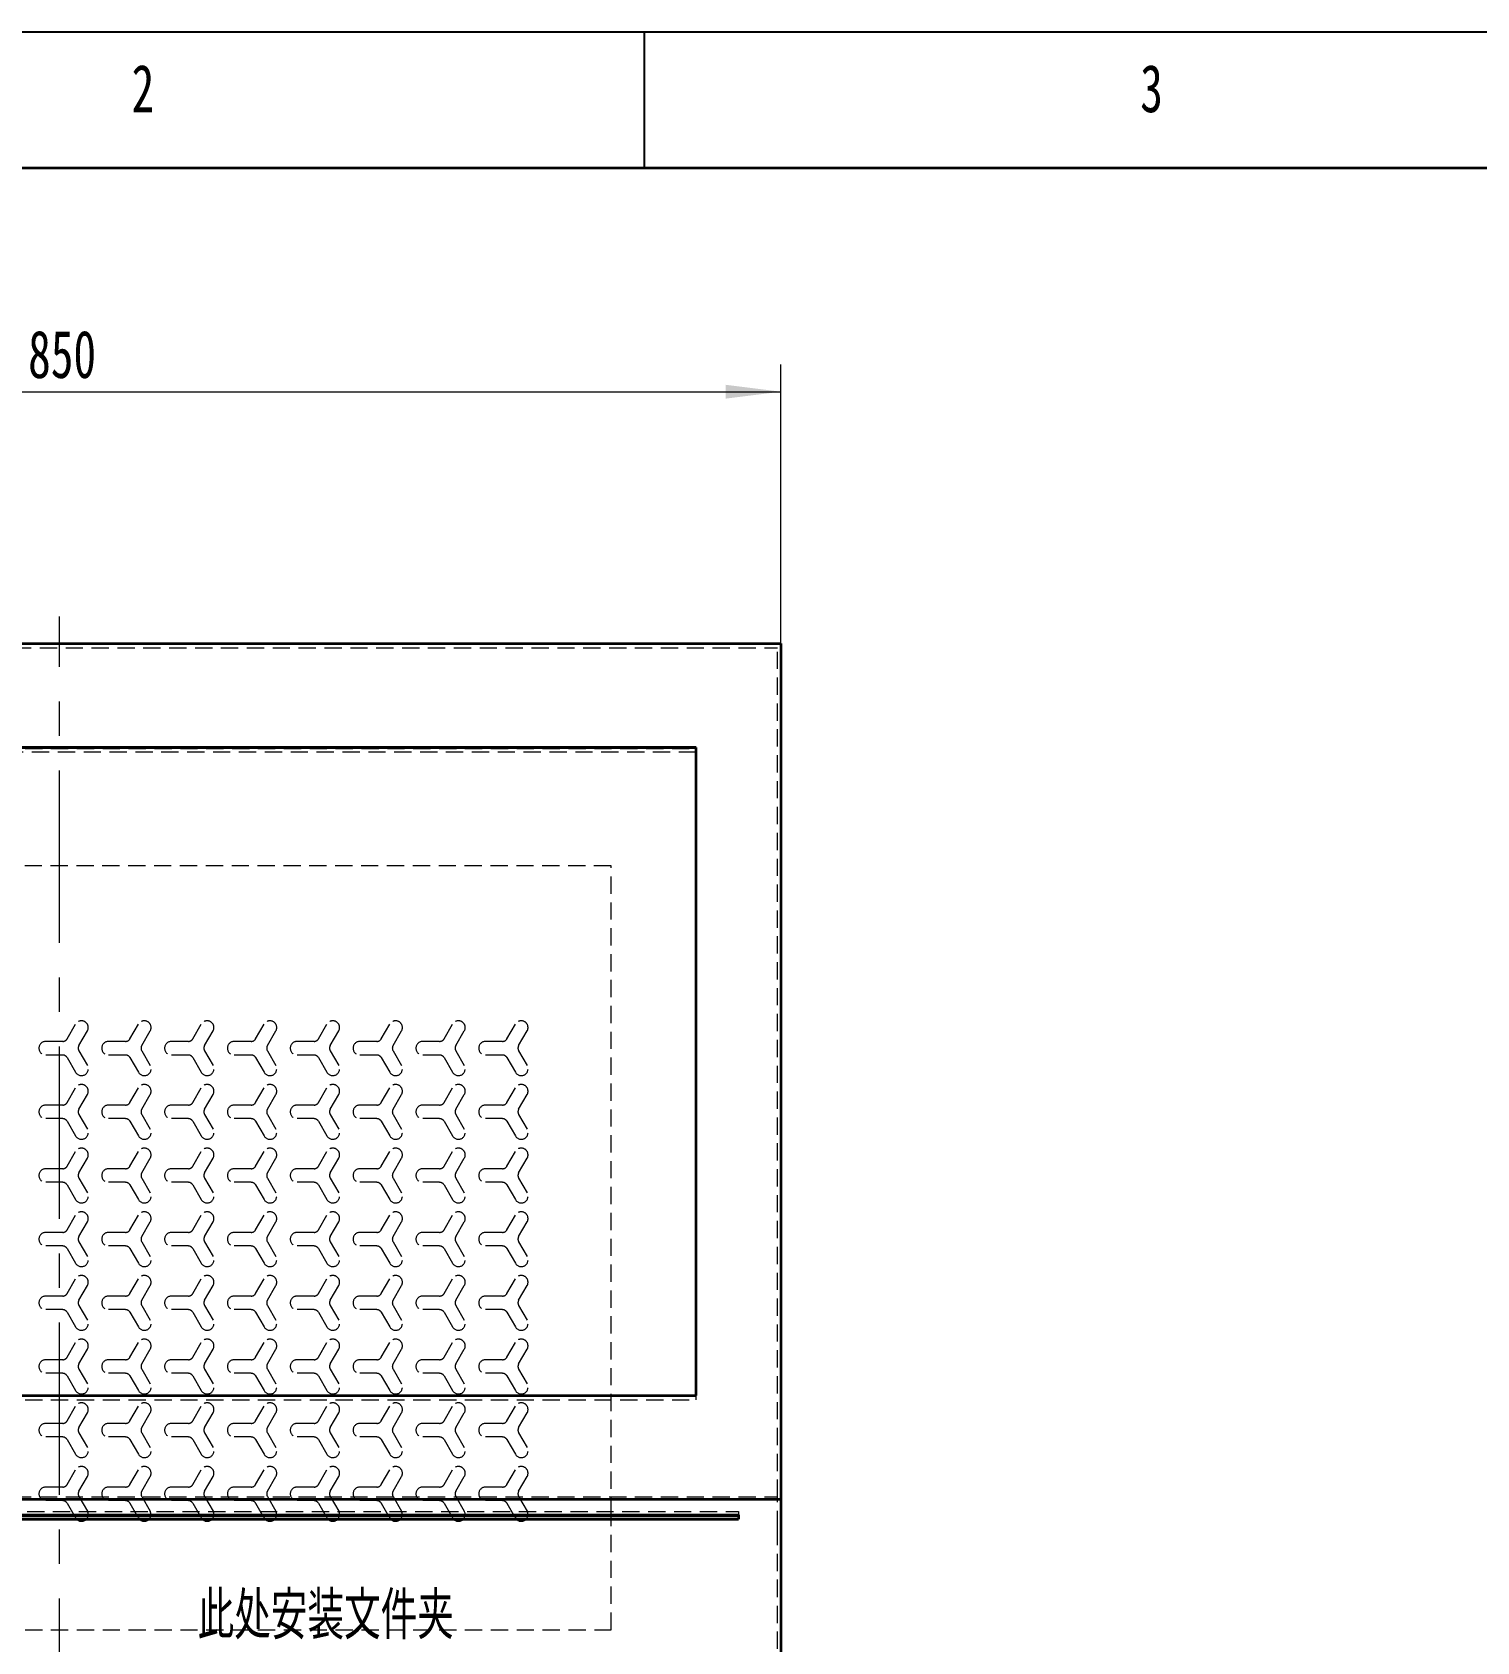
# Model space of a CAD drawing. Header units: millimetres. Extents: x 0 to 594, y 0 to 420.
# Drawn here: x 103.4 to 209.8, y 301.5 to 420 of the extents above; entities that cross this region are included whole.
import ezdxf

# ---------------------------------------------------------------- set-up
doc = ezdxf.new("R2010")
doc.units = ezdxf.units.MM
doc.linetypes.add('CENTERX2', pattern=[20.32, 12.7, -2.54, 2.54, -2.54])
doc.linetypes.add('HIDDEN', pattern=[1.905, 1.27, -0.635])
doc.layers.add('图框线', color=5, linetype='Continuous', lineweight=35)
doc.layers.add('细线', color=5, linetype='Continuous')
doc.styles.add('SLDTEXTSTYLE3', font='TXT', dxfattribs={"width": 0.7, "bigfont": 'bigfont'})
doc.styles.add('SLDTEXTSTYLE4', font='TXT', dxfattribs={"width": 0.7})
doc.dimstyles.new('SLDDIMSTYLE0', dxfattribs={"dimtxt": 3.5, "dimasz": 4.08, "dimexe": 0, "dimexo": 0.0625, "dimgap": 0.875, "dimtad": 1, "dimdec": 3, "dimlfac": 8, "dimrnd": 1e-09, "dimzin": 12, "dimdsep": 46, "dimtxsty": 'SLDTEXTSTYLE4', "dimsah": 1, "dimcen": 0.09, "dimadec": 0, "dimazin": 3, "dimtfac": 1, "dimtdec": 3, "dimtofl": 0, "dimtmove": 0, "dimatfit": 3, "dimfxl": 0, "dimfrac": 2, "dimtolj": 1, "dimtzin": 12, "dimarcsym": 0})

# ---------------------------------------------------------------- blocks, each defined once
blk = doc.blocks.new('_D')
at = {"color": 7, "linetype": 'Continuous', "lineweight": 0}
for p, q in [((52.32, 374.98), (52.32, 395.53)), ((158.57, 374.98), (158.57, 395.53)), ((52.32, 393.53), (158.57, 393.53))]:
    blk.add_line(p, q, dxfattribs=at)
at = {"color": 7, "linetype": 'Continuous', "lineweight": 18}
for points in [[(52.32, 393.53), (56.4, 393.02), (56.4, 394.04)], [(158.57, 393.53), (154.49, 394.04), (154.49, 393.02)]]:
    blk.add_solid(points, dxfattribs=at)
at = {"color": 7, "linetype": 'Continuous', "lineweight": 18, "insert": (103.15, 398.04), "char_height": 3.5, "attachment_point": 1, "style": 'SLDTEXTSTYLE4'}
blk.add_mtext('850', dxfattribs=at)
blk = doc.blocks.new('SW_NOTE_0_2')
at = {"color": 0, "linetype": 'Continuous', "lineweight": 0}
blk.add_line((-29.66, 0), (0, 0), dxfattribs=at)
at = {"color": 0, "linetype": 'Continuous', "lineweight": 0, "insert": (-14.52, 4.58), "char_height": 3.5, "attachment_point": 2, "style": 'SLDTEXTSTYLE3'}
blk.add_mtext('此处安装文件夹', dxfattribs=at)

msp = doc.modelspace()

# ---------------------------------------------------------------- linework, layer by layer
at = {"color": 7, "linetype": 'CENTERX2', "lineweight": 18}
msp.add_line((105.448761, 190.381046), (105.448761, 376.981205), dxfattribs=at)
at = {"color": 7, "linetype": 'Continuous', "lineweight": 35}
for p, q in [((52.323761, 374.981205), (158.573761, 374.981205)), ((158.573761, 311.980411), (158.573761, 374.981205)), ((152.323761, 367.327101), (64.823761, 367.327101)), ((152.323761, 367.310925), (64.823761, 367.310925)), ((152.323761, 319.634514), (152.323761, 367.327101)), ((64.823761, 319.634514), (152.323761, 319.634514)), ((52.323761, 311.980411), (158.573761, 311.980411)), ((158.573761, 309.62404), (158.573761, 311.980411)), ((55.448761, 310.848077), (155.448761, 310.848077)), ((55.448761, 310.766035), (155.448761, 310.766035)), ((55.448761, 310.524554), (155.448761, 310.524554)), ((106.50647, 310.848077), (106.553838, 310.766035)), ((111.13147, 310.848077), (111.178838, 310.766035)), ((115.75647, 310.848077), (115.803838, 310.766035)), ((120.38147, 310.848077), (120.428838, 310.766035)), ((125.00647, 310.848077), (125.053838, 310.766035)), ((129.63147, 310.848077), (129.678838, 310.766035)), ((134.25647, 310.848077), (134.303838, 310.766035)), ((138.88147, 310.848077), (138.928838, 310.766035)), ((146.073761, 310.766035), (146.073761, 310.848077)), ((146.073761, 310.766035), (146.073761, 310.848077)), ((155.448761, 310.848077), (155.448761, 310.524554)), ((158.573761, 304.794411), (158.573761, 309.62404)), ((158.573761, 293.040768), (158.573761, 304.794411))]:
    msp.add_line(p, q, dxfattribs=at)
at = {"color": 7, "linetype": 'HIDDEN', "lineweight": 18}
for p, q in [((52.573761, 374.675018), (158.323761, 374.675018)), ((158.323761, 312.157187), (158.323761, 374.675018)), ((64.823761, 367.262397), (152.323761, 367.262397)), ((152.323761, 366.987401), (64.823761, 366.987401)), ((146.073761, 358.631046), (64.823761, 358.631046)), ((146.073761, 358.631046), (64.823761, 358.631046)), ((146.073761, 310.848077), (146.073761, 358.631046)), ((146.073761, 310.848077), (146.073761, 358.631046)), ((106.018339, 345.881046), (106.643339, 346.963578)), ((106.884364, 345.381046), (107.509364, 346.463578)), ((110.643339, 345.881046), (111.268339, 346.963578)), ((111.509364, 345.381046), (112.134364, 346.463578)), ((115.268339, 345.881046), (115.893339, 346.963578)), ((116.134364, 345.381046), (116.759364, 346.463578)), ((119.893339, 345.881046), (120.518339, 346.963578)), ((120.759364, 345.381046), (121.384364, 346.463578)), ((124.518339, 345.881046), (125.143339, 346.963578)), ((125.384364, 345.381046), (126.009364, 346.463578)), ((129.143339, 345.881046), (129.768339, 346.963578)), ((130.009364, 345.381046), (130.634364, 346.463578)), ((133.768339, 345.881046), (134.393339, 346.963578)), ((134.634364, 345.381046), (135.259364, 346.463578)), ((138.393339, 345.881046), (139.018339, 346.963578)), ((139.259364, 345.381046), (139.884364, 346.463578)), ((105.693579, 345.693546), (104.443579, 345.693546)), ((106.884364, 345.006046), (107.509364, 343.923514)), ((110.318579, 345.693546), (109.068579, 345.693546)), ((111.509364, 345.006046), (112.134364, 343.923514)), ((114.943579, 345.693546), (113.693579, 345.693546)), ((116.134364, 345.006046), (116.759364, 343.923514)), ((119.568579, 345.693546), (118.318579, 345.693546)), ((120.759364, 345.006046), (121.384364, 343.923514)), ((124.193579, 345.693546), (122.943579, 345.693546)), ((125.384364, 345.006046), (126.009364, 343.923514)), ((128.818579, 345.693546), (127.568579, 345.693546)), ((130.009364, 345.006046), (130.634364, 343.923514)), ((133.443579, 345.693546), (132.193579, 345.693546)), ((134.634364, 345.006046), (135.259364, 343.923514)), ((138.068579, 345.693546), (136.818579, 345.693546)), ((139.259364, 345.006046), (139.884364, 343.923514)), ((105.693579, 344.693546), (104.443579, 344.693546)), ((106.018339, 344.506046), (106.643339, 343.423514)), ((110.318579, 344.693546), (109.068579, 344.693546)), ((110.643339, 344.506046), (111.268339, 343.423514)), ((114.943579, 344.693546), (113.693579, 344.693546)), ((115.268339, 344.506046), (115.893339, 343.423514)), ((119.568579, 344.693546), (118.318579, 344.693546)), ((119.893339, 344.506046), (120.518339, 343.423514)), ((124.193579, 344.693546), (122.943579, 344.693546)), ((124.518339, 344.506046), (125.143339, 343.423514)), ((128.818579, 344.693546), (127.568579, 344.693546)), ((129.143339, 344.506046), (129.768339, 343.423514)), ((133.443579, 344.693546), (132.193579, 344.693546)), ((133.768339, 344.506046), (134.393339, 343.423514)), ((138.068579, 344.693546), (136.818579, 344.693546)), ((138.393339, 344.506046), (139.018339, 343.423514)), ((106.018339, 341.193546), (106.643339, 342.276078)), ((106.884364, 340.693546), (107.509364, 341.776078)), ((110.643339, 341.193546), (111.268339, 342.276078)), ((111.509364, 340.693546), (112.134364, 341.776078)), ((115.268339, 341.193546), (115.893339, 342.276078)), ((116.134364, 340.693546), (116.759364, 341.776078)), ((119.893339, 341.193546), (120.518339, 342.276078)), ((120.759364, 340.693546), (121.384364, 341.776078)), ((124.518339, 341.193546), (125.143339, 342.276078)), ((125.384364, 340.693546), (126.009364, 341.776078)), ((129.143339, 341.193546), (129.768339, 342.276078)), ((130.009364, 340.693546), (130.634364, 341.776078)), ((133.768339, 341.193546), (134.393339, 342.276078)), ((134.634364, 340.693546), (135.259364, 341.776078)), ((138.393339, 341.193546), (139.018339, 342.276078)), ((139.259364, 340.693546), (139.884364, 341.776078)), ((105.693579, 341.006046), (104.443579, 341.006046)), ((106.884364, 340.318546), (107.509364, 339.236014)), ((110.318579, 341.006046), (109.068579, 341.006046)), ((111.509364, 340.318546), (112.134364, 339.236014)), ((114.943579, 341.006046), (113.693579, 341.006046)), ((116.134364, 340.318546), (116.759364, 339.236014)), ((119.568579, 341.006046), (118.318579, 341.006046)), ((120.759364, 340.318546), (121.384364, 339.236014)), ((124.193579, 341.006046), (122.943579, 341.006046)), ((125.384364, 340.318546), (126.009364, 339.236014)), ((128.818579, 341.006046), (127.568579, 341.006046)), ((130.009364, 340.318546), (130.634364, 339.236014)), ((133.443579, 341.006046), (132.193579, 341.006046)), ((134.634364, 340.318546), (135.259364, 339.236014)), ((138.068579, 341.006046), (136.818579, 341.006046)), ((139.259364, 340.318546), (139.884364, 339.236014)), ((105.693579, 340.006046), (104.443579, 340.006046)), ((106.018339, 339.818546), (106.643339, 338.736014)), ((110.318579, 340.006046), (109.068579, 340.006046)), ((110.643339, 339.818546), (111.268339, 338.736014)), ((114.943579, 340.006046), (113.693579, 340.006046)), ((115.268339, 339.818546), (115.893339, 338.736014)), ((119.568579, 340.006046), (118.318579, 340.006046)), ((119.893339, 339.818546), (120.518339, 338.736014)), ((124.193579, 340.006046), (122.943579, 340.006046)), ((124.518339, 339.818546), (125.143339, 338.736014)), ((128.818579, 340.006046), (127.568579, 340.006046)), ((129.143339, 339.818546), (129.768339, 338.736014)), ((133.443579, 340.006046), (132.193579, 340.006046)), ((133.768339, 339.818546), (134.393339, 338.736014)), ((138.068579, 340.006046), (136.818579, 340.006046)), ((138.393339, 339.818546), (139.018339, 338.736014)), ((106.018339, 336.506046), (106.643339, 337.588578)), ((106.884364, 336.006046), (107.509364, 337.088578)), ((110.643339, 336.506046), (111.268339, 337.588578)), ((111.509364, 336.006046), (112.134364, 337.088578)), ((115.268339, 336.506046), (115.893339, 337.588578)), ((116.134364, 336.006046), (116.759364, 337.088578)), ((119.893339, 336.506046), (120.518339, 337.588578)), ((120.759364, 336.006046), (121.384364, 337.088578)), ((124.518339, 336.506046), (125.143339, 337.588578)), ((125.384364, 336.006046), (126.009364, 337.088578)), ((129.143339, 336.506046), (129.768339, 337.588578)), ((130.009364, 336.006046), (130.634364, 337.088578)), ((133.768339, 336.506046), (134.393339, 337.588578)), ((134.634364, 336.006046), (135.259364, 337.088578)), ((138.393339, 336.506046), (139.018339, 337.588578)), ((139.259364, 336.006046), (139.884364, 337.088578)), ((105.693579, 336.318546), (104.443579, 336.318546)), ((106.884364, 335.631046), (107.509364, 334.548514)), ((110.318579, 336.318546), (109.068579, 336.318546)), ((111.509364, 335.631046), (112.134364, 334.548514)), ((114.943579, 336.318546), (113.693579, 336.318546)), ((116.134364, 335.631046), (116.759364, 334.548514)), ((119.568579, 336.318546), (118.318579, 336.318546)), ((120.759364, 335.631046), (121.384364, 334.548514)), ((124.193579, 336.318546), (122.943579, 336.318546)), ((125.384364, 335.631046), (126.009364, 334.548514)), ((128.818579, 336.318546), (127.568579, 336.318546)), ((130.009364, 335.631046), (130.634364, 334.548514)), ((133.443579, 336.318546), (132.193579, 336.318546)), ((134.634364, 335.631046), (135.259364, 334.548514)), ((138.068579, 336.318546), (136.818579, 336.318546)), ((139.259364, 335.631046), (139.884364, 334.548514)), ((105.693579, 335.318546), (104.443579, 335.318546)), ((106.018339, 335.131046), (106.643339, 334.048514)), ((110.318579, 335.318546), (109.068579, 335.318546)), ((110.643339, 335.131046), (111.268339, 334.048514)), ((114.943579, 335.318546), (113.693579, 335.318546)), ((115.268339, 335.131046), (115.893339, 334.048514)), ((119.568579, 335.318546), (118.318579, 335.318546)), ((119.893339, 335.131046), (120.518339, 334.048514)), ((124.193579, 335.318546), (122.943579, 335.318546)), ((124.518339, 335.131046), (125.143339, 334.048514)), ((128.818579, 335.318546), (127.568579, 335.318546)), ((129.143339, 335.131046), (129.768339, 334.048514)), ((133.443579, 335.318546), (132.193579, 335.318546)), ((133.768339, 335.131046), (134.393339, 334.048514)), ((138.068579, 335.318546), (136.818579, 335.318546)), ((138.393339, 335.131046), (139.018339, 334.048514)), ((106.018339, 331.818546), (106.643339, 332.901078)), ((106.884364, 331.318546), (107.509364, 332.401078)), ((110.643339, 331.818546), (111.268339, 332.901078)), ((111.509364, 331.318546), (112.134364, 332.401078)), ((115.268339, 331.818546), (115.893339, 332.901078)), ((116.134364, 331.318546), (116.759364, 332.401078)), ((119.893339, 331.818546), (120.518339, 332.901078)), ((120.759364, 331.318546), (121.384364, 332.401078)), ((124.518339, 331.818546), (125.143339, 332.901078)), ((125.384364, 331.318546), (126.009364, 332.401078)), ((129.143339, 331.818546), (129.768339, 332.901078)), ((130.009364, 331.318546), (130.634364, 332.401078)), ((133.768339, 331.818546), (134.393339, 332.901078)), ((134.634364, 331.318546), (135.259364, 332.401078)), ((138.393339, 331.818546), (139.018339, 332.901078)), ((139.259364, 331.318546), (139.884364, 332.401078)), ((105.693579, 331.631046), (104.443579, 331.631046)), ((106.884364, 330.943546), (107.509364, 329.861014)), ((110.318579, 331.631046), (109.068579, 331.631046)), ((111.509364, 330.943546), (112.134364, 329.861014)), ((114.943579, 331.631046), (113.693579, 331.631046)), ((116.134364, 330.943546), (116.759364, 329.861014)), ((119.568579, 331.631046), (118.318579, 331.631046)), ((120.759364, 330.943546), (121.384364, 329.861014)), ((124.193579, 331.631046), (122.943579, 331.631046)), ((125.384364, 330.943546), (126.009364, 329.861014)), ((128.818579, 331.631046), (127.568579, 331.631046)), ((130.009364, 330.943546), (130.634364, 329.861014)), ((133.443579, 331.631046), (132.193579, 331.631046)), ((134.634364, 330.943546), (135.259364, 329.861014)), ((138.068579, 331.631046), (136.818579, 331.631046)), ((139.259364, 330.943546), (139.884364, 329.861014)), ((105.693579, 330.631046), (104.443579, 330.631046)), ((106.018339, 330.443546), (106.643339, 329.361014)), ((110.318579, 330.631046), (109.068579, 330.631046)), ((110.643339, 330.443546), (111.268339, 329.361014)), ((114.943579, 330.631046), (113.693579, 330.631046)), ((115.268339, 330.443546), (115.893339, 329.361014)), ((119.568579, 330.631046), (118.318579, 330.631046)), ((119.893339, 330.443546), (120.518339, 329.361014)), ((124.193579, 330.631046), (122.943579, 330.631046)), ((124.518339, 330.443546), (125.143339, 329.361014)), ((128.818579, 330.631046), (127.568579, 330.631046)), ((129.143339, 330.443546), (129.768339, 329.361014)), ((133.443579, 330.631046), (132.193579, 330.631046)), ((133.768339, 330.443546), (134.393339, 329.361014)), ((138.068579, 330.631046), (136.818579, 330.631046)), ((138.393339, 330.443546), (139.018339, 329.361014)), ((106.018339, 327.131046), (106.643339, 328.213578)), ((106.884364, 326.631046), (107.509364, 327.713578)), ((110.643339, 327.131046), (111.268339, 328.213578)), ((111.509364, 326.631046), (112.134364, 327.713578)), ((115.268339, 327.131046), (115.893339, 328.213578)), ((116.134364, 326.631046), (116.759364, 327.713578)), ((119.893339, 327.131046), (120.518339, 328.213578)), ((120.759364, 326.631046), (121.384364, 327.713578)), ((124.518339, 327.131046), (125.143339, 328.213578)), ((125.384364, 326.631046), (126.009364, 327.713578)), ((129.143339, 327.131046), (129.768339, 328.213578)), ((130.009364, 326.631046), (130.634364, 327.713578)), ((133.768339, 327.131046), (134.393339, 328.213578)), ((134.634364, 326.631046), (135.259364, 327.713578)), ((138.393339, 327.131046), (139.018339, 328.213578)), ((139.259364, 326.631046), (139.884364, 327.713578)), ((105.693579, 326.943546), (104.443579, 326.943546)), ((105.693579, 325.943546), (104.443579, 325.943546)), ((106.884364, 326.256046), (107.509364, 325.173514)), ((110.318579, 326.943546), (109.068579, 326.943546)), ((110.318579, 325.943546), (109.068579, 325.943546)), ((111.509364, 326.256046), (112.134364, 325.173514)), ((114.943579, 326.943546), (113.693579, 326.943546)), ((114.943579, 325.943546), (113.693579, 325.943546)), ((116.134364, 326.256046), (116.759364, 325.173514)), ((119.568579, 326.943546), (118.318579, 326.943546)), ((119.568579, 325.943546), (118.318579, 325.943546)), ((120.759364, 326.256046), (121.384364, 325.173514)), ((124.193579, 326.943546), (122.943579, 326.943546)), ((124.193579, 325.943546), (122.943579, 325.943546)), ((125.384364, 326.256046), (126.009364, 325.173514)), ((128.818579, 326.943546), (127.568579, 326.943546)), ((128.818579, 325.943546), (127.568579, 325.943546)), ((130.009364, 326.256046), (130.634364, 325.173514)), ((133.443579, 326.943546), (132.193579, 326.943546)), ((133.443579, 325.943546), (132.193579, 325.943546)), ((134.634364, 326.256046), (135.259364, 325.173514)), ((138.068579, 326.943546), (136.818579, 326.943546)), ((138.068579, 325.943546), (136.818579, 325.943546)), ((139.259364, 326.256046), (139.884364, 325.173514)), ((106.018339, 325.756046), (106.643339, 324.673514)), ((110.643339, 325.756046), (111.268339, 324.673514)), ((115.268339, 325.756046), (115.893339, 324.673514)), ((119.893339, 325.756046), (120.518339, 324.673514)), ((124.518339, 325.756046), (125.143339, 324.673514)), ((129.143339, 325.756046), (129.768339, 324.673514)), ((133.768339, 325.756046), (134.393339, 324.673514)), ((138.393339, 325.756046), (139.018339, 324.673514)), ((106.018339, 322.443546), (106.643339, 323.526078)), ((106.884364, 321.943546), (107.509364, 323.026078)), ((110.643339, 322.443546), (111.268339, 323.526078)), ((111.509364, 321.943546), (112.134364, 323.026078)), ((115.268339, 322.443546), (115.893339, 323.526078)), ((116.134364, 321.943546), (116.759364, 323.026078)), ((119.893339, 322.443546), (120.518339, 323.526078)), ((120.759364, 321.943546), (121.384364, 323.026078)), ((124.518339, 322.443546), (125.143339, 323.526078)), ((125.384364, 321.943546), (126.009364, 323.026078)), ((129.143339, 322.443546), (129.768339, 323.526078)), ((130.009364, 321.943546), (130.634364, 323.026078)), ((133.768339, 322.443546), (134.393339, 323.526078)), ((134.634364, 321.943546), (135.259364, 323.026078)), ((138.393339, 322.443546), (139.018339, 323.526078)), ((139.259364, 321.943546), (139.884364, 323.026078)), ((105.693579, 322.256046), (104.443579, 322.256046)), ((105.693579, 321.256046), (104.443579, 321.256046)), ((106.884364, 321.568546), (107.509364, 320.486014)), ((110.318579, 322.256046), (109.068579, 322.256046)), ((110.318579, 321.256046), (109.068579, 321.256046)), ((111.509364, 321.568546), (112.134364, 320.486014)), ((114.943579, 322.256046), (113.693579, 322.256046)), ((114.943579, 321.256046), (113.693579, 321.256046)), ((116.134364, 321.568546), (116.759364, 320.486014)), ((119.568579, 322.256046), (118.318579, 322.256046)), ((119.568579, 321.256046), (118.318579, 321.256046)), ((120.759364, 321.568546), (121.384364, 320.486014)), ((124.193579, 322.256046), (122.943579, 322.256046)), ((124.193579, 321.256046), (122.943579, 321.256046)), ((125.384364, 321.568546), (126.009364, 320.486014)), ((128.818579, 322.256046), (127.568579, 322.256046)), ((128.818579, 321.256046), (127.568579, 321.256046)), ((130.009364, 321.568546), (130.634364, 320.486014)), ((133.443579, 322.256046), (132.193579, 322.256046)), ((133.443579, 321.256046), (132.193579, 321.256046)), ((134.634364, 321.568546), (135.259364, 320.486014)), ((138.068579, 322.256046), (136.818579, 322.256046)), ((138.068579, 321.256046), (136.818579, 321.256046)), ((139.259364, 321.568546), (139.884364, 320.486014)), ((106.018339, 321.068546), (106.643339, 319.986014)), ((110.643339, 321.068546), (111.268339, 319.986014)), ((115.268339, 321.068546), (115.893339, 319.986014)), ((119.893339, 321.068546), (120.518339, 319.986014)), ((124.518339, 321.068546), (125.143339, 319.986014)), ((129.143339, 321.068546), (129.768339, 319.986014)), ((133.768339, 321.068546), (134.393339, 319.986014)), ((138.393339, 321.068546), (139.018339, 319.986014)), ((64.823761, 319.618338), (152.323761, 319.618338)), ((152.323761, 319.569809), (64.823761, 319.569809)), ((64.823761, 319.294814), (152.323761, 319.294814)), ((106.018339, 317.756046), (106.643339, 318.838578)), ((110.643339, 317.756046), (111.268339, 318.838578)), ((115.268339, 317.756046), (115.893339, 318.838578)), ((119.893339, 317.756046), (120.518339, 318.838578)), ((124.518339, 317.756046), (125.143339, 318.838578)), ((129.143339, 317.756046), (129.768339, 318.838578)), ((133.768339, 317.756046), (134.393339, 318.838578)), ((138.393339, 317.756046), (139.018339, 318.838578)), ((152.323761, 319.569809), (152.323761, 319.634514)), ((152.323761, 319.294814), (152.323761, 319.618338)), ((106.884364, 317.256046), (107.509364, 318.338578)), ((111.509364, 317.256046), (112.134364, 318.338578)), ((116.134364, 317.256046), (116.759364, 318.338578)), ((120.759364, 317.256046), (121.384364, 318.338578)), ((125.384364, 317.256046), (126.009364, 318.338578)), ((130.009364, 317.256046), (130.634364, 318.338578)), ((134.634364, 317.256046), (135.259364, 318.338578)), ((139.259364, 317.256046), (139.884364, 318.338578)), ((105.693579, 317.568546), (104.443579, 317.568546)), ((105.693579, 316.568546), (104.443579, 316.568546)), ((106.884364, 316.881046), (107.509364, 315.798514)), ((110.318579, 317.568546), (109.068579, 317.568546)), ((110.318579, 316.568546), (109.068579, 316.568546)), ((111.509364, 316.881046), (112.134364, 315.798514)), ((114.943579, 317.568546), (113.693579, 317.568546)), ((114.943579, 316.568546), (113.693579, 316.568546)), ((116.134364, 316.881046), (116.759364, 315.798514)), ((119.568579, 317.568546), (118.318579, 317.568546)), ((119.568579, 316.568546), (118.318579, 316.568546)), ((120.759364, 316.881046), (121.384364, 315.798514)), ((124.193579, 317.568546), (122.943579, 317.568546)), ((124.193579, 316.568546), (122.943579, 316.568546)), ((125.384364, 316.881046), (126.009364, 315.798514)), ((128.818579, 317.568546), (127.568579, 317.568546)), ((128.818579, 316.568546), (127.568579, 316.568546)), ((130.009364, 316.881046), (130.634364, 315.798514)), ((133.443579, 317.568546), (132.193579, 317.568546)), ((133.443579, 316.568546), (132.193579, 316.568546)), ((134.634364, 316.881046), (135.259364, 315.798514)), ((138.068579, 317.568546), (136.818579, 317.568546)), ((138.068579, 316.568546), (136.818579, 316.568546)), ((139.259364, 316.881046), (139.884364, 315.798514)), ((106.018339, 316.381046), (106.643339, 315.298514)), ((110.643339, 316.381046), (111.268339, 315.298514)), ((115.268339, 316.381046), (115.893339, 315.298514)), ((119.893339, 316.381046), (120.518339, 315.298514)), ((124.518339, 316.381046), (125.143339, 315.298514)), ((129.143339, 316.381046), (129.768339, 315.298514)), ((133.768339, 316.381046), (134.393339, 315.298514)), ((138.393339, 316.381046), (139.018339, 315.298514)), ((106.018339, 313.068546), (106.643339, 314.151078)), ((110.643339, 313.068546), (111.268339, 314.151078)), ((115.268339, 313.068546), (115.893339, 314.151078)), ((119.893339, 313.068546), (120.518339, 314.151078)), ((124.518339, 313.068546), (125.143339, 314.151078)), ((129.143339, 313.068546), (129.768339, 314.151078)), ((133.768339, 313.068546), (134.393339, 314.151078)), ((138.393339, 313.068546), (139.018339, 314.151078)), ((105.693579, 312.881046), (104.443579, 312.881046)), ((106.884364, 312.568546), (107.509364, 313.651078)), ((110.318579, 312.881046), (109.068579, 312.881046)), ((111.509364, 312.568546), (112.134364, 313.651078)), ((114.943579, 312.881046), (113.693579, 312.881046)), ((116.134364, 312.568546), (116.759364, 313.651078)), ((119.568579, 312.881046), (118.318579, 312.881046)), ((120.759364, 312.568546), (121.384364, 313.651078)), ((124.193579, 312.881046), (122.943579, 312.881046)), ((125.384364, 312.568546), (126.009364, 313.651078)), ((128.818579, 312.881046), (127.568579, 312.881046)), ((130.009364, 312.568546), (130.634364, 313.651078)), ((133.443579, 312.881046), (132.193579, 312.881046)), ((134.634364, 312.568546), (135.259364, 313.651078)), ((138.068579, 312.881046), (136.818579, 312.881046)), ((139.259364, 312.568546), (139.884364, 313.651078)), ((52.573761, 312.157187), (158.323761, 312.157187)), ((105.693579, 311.881046), (104.443579, 311.881046)), ((106.018339, 311.693546), (106.50647, 310.848077)), ((106.884364, 312.193546), (107.509364, 311.111014)), ((110.318579, 311.881046), (109.068579, 311.881046)), ((110.643339, 311.693546), (111.13147, 310.848077)), ((111.509364, 312.193546), (112.134364, 311.111014)), ((114.943579, 311.881046), (113.693579, 311.881046)), ((115.268339, 311.693546), (115.75647, 310.848077)), ((116.134364, 312.193546), (116.759364, 311.111014)), ((119.568579, 311.881046), (118.318579, 311.881046)), ((119.893339, 311.693546), (120.38147, 310.848077)), ((120.759364, 312.193546), (121.384364, 311.111014)), ((124.193579, 311.881046), (122.943579, 311.881046)), ((124.518339, 311.693546), (125.00647, 310.848077)), ((125.384364, 312.193546), (126.009364, 311.111014)), ((128.818579, 311.881046), (127.568579, 311.881046)), ((129.143339, 311.693546), (129.63147, 310.848077)), ((130.009364, 312.193546), (130.634364, 311.111014)), ((133.443579, 311.881046), (132.193579, 311.881046)), ((133.768339, 311.693546), (134.25647, 310.848077)), ((134.634364, 312.193546), (135.259364, 311.111014)), ((138.068579, 311.881046), (136.818579, 311.881046)), ((138.393339, 311.693546), (138.88147, 310.848077)), ((139.259364, 312.193546), (139.884364, 311.111014)), ((158.323761, 309.865521), (158.323761, 312.157187)), ((55.448761, 311.089559), (155.448761, 311.089559)), ((106.553838, 310.766035), (106.643339, 310.611014)), ((111.178838, 310.766035), (111.268339, 310.611014)), ((115.803838, 310.766035), (115.893339, 310.611014)), ((120.428838, 310.766035), (120.518339, 310.611014)), ((125.053838, 310.766035), (125.143339, 310.611014)), ((129.678838, 310.766035), (129.768339, 310.611014)), ((134.303838, 310.766035), (134.393339, 310.611014)), ((138.928838, 310.766035), (139.018339, 310.611014)), ((146.073761, 302.381046), (146.073761, 310.766035)), ((146.073761, 302.381046), (146.073761, 310.766035)), ((155.448761, 311.089559), (155.448761, 310.848077)), ((158.323761, 304.794411), (158.323761, 309.865521)), ((158.323761, 192.381046), (158.323761, 304.794411)), ((64.823761, 302.381046), (146.073761, 302.381046)), ((64.823761, 302.381046), (146.073761, 302.381046))]:
    msp.add_line(p, q, dxfattribs=at)
at = {"color": 7, "linetype": 'HIDDEN', "lineweight": 18, "flags": 128}
for points in [[(107.576184, 310.848077), (107.565425, 310.96497), (107.509364, 311.111014)], [(112.201184, 310.848077), (112.190425, 310.96497), (112.134364, 311.111014)], [(116.826184, 310.848077), (116.815425, 310.96497), (116.759364, 311.111014)], [(121.451184, 310.848077), (121.440425, 310.96497), (121.384364, 311.111014)], [(126.076184, 310.848077), (126.065425, 310.96497), (126.009364, 311.111014)], [(130.701184, 310.848077), (130.690425, 310.96497), (130.634364, 311.111014)], [(135.326184, 310.848077), (135.315425, 310.96497), (135.259364, 311.111014)], [(139.951184, 310.848077), (139.940425, 310.96497), (139.884364, 311.111014)]]:
    msp.add_lwpolyline(points, dxfattribs=at)
at = {"color": 7, "linetype": 'Continuous', "lineweight": 35, "flags": 128}
for points in [[(107.567248, 310.766035), (107.573613, 310.80875), (107.576184, 310.848077)], [(112.192248, 310.766035), (112.198613, 310.80875), (112.201184, 310.848077)], [(116.817248, 310.766035), (116.823613, 310.80875), (116.826184, 310.848077)], [(121.442248, 310.766035), (121.448613, 310.80875), (121.451184, 310.848077)], [(126.067248, 310.766035), (126.073613, 310.80875), (126.076184, 310.848077)], [(130.692248, 310.766035), (130.698613, 310.80875), (130.701184, 310.848077)], [(135.317248, 310.766035), (135.323613, 310.80875), (135.326184, 310.848077)], [(139.942248, 310.766035), (139.948613, 310.80875), (139.951184, 310.848077)]]:
    msp.add_lwpolyline(points, dxfattribs=at)
at = {"color": 7, "linetype": 'HIDDEN', "lineweight": 18}
for centre, radius, start, end in [((107.076352, 346.713578), 0.5, 330, 150), ((111.701352, 346.713578), 0.5, 330, 150), ((116.326352, 346.713578), 0.5, 330, 150), ((120.951352, 346.713578), 0.5, 330, 150), ((125.576352, 346.713578), 0.5, 330, 150), ((130.201352, 346.713578), 0.5, 330, 150), ((134.826352, 346.713578), 0.5, 330, 150), ((139.451352, 346.713578), 0.5, 330, 150), ((104.443579, 345.193546), 0.5, 90, 270), ((105.693579, 346.068546), 0.375, 270, 330), ((107.209124, 345.193546), 0.375, 150, 210), ((109.068579, 345.193546), 0.5, 90, 270), ((110.318579, 346.068546), 0.375, 270, 330), ((111.834124, 345.193546), 0.375, 150, 210), ((113.693579, 345.193546), 0.5, 90, 270), ((114.943579, 346.068546), 0.375, 270, 330), ((116.459124, 345.193546), 0.375, 150, 210), ((118.318579, 345.193546), 0.5, 90, 270), ((119.568579, 346.068546), 0.375, 270, 330), ((121.084124, 345.193546), 0.375, 150, 210), ((122.943579, 345.193546), 0.5, 90, 270), ((124.193579, 346.068546), 0.375, 270, 330), ((125.709124, 345.193546), 0.375, 150, 210), ((127.568579, 345.193546), 0.5, 90, 270), ((128.818579, 346.068546), 0.375, 270, 330), ((130.334124, 345.193546), 0.375, 150, 210), ((132.193579, 345.193546), 0.5, 90, 270), ((133.443579, 346.068546), 0.375, 270, 330), ((134.959124, 345.193546), 0.375, 150, 210), ((136.818579, 345.193546), 0.5, 90, 270), ((138.068579, 346.068546), 0.375, 270, 330), ((139.584124, 345.193546), 0.375, 150, 210), ((105.693579, 344.318546), 0.375, 30, 90), ((107.076352, 343.673514), 0.5, 210, 30), ((110.318579, 344.318546), 0.375, 30, 90), ((111.701352, 343.673514), 0.5, 210, 30), ((114.943579, 344.318546), 0.375, 30, 90), ((116.326352, 343.673514), 0.5, 210, 30), ((119.568579, 344.318546), 0.375, 30, 90), ((120.951352, 343.673514), 0.5, 210, 30), ((124.193579, 344.318546), 0.375, 30, 90), ((125.576352, 343.673514), 0.5, 210, 30), ((128.818579, 344.318546), 0.375, 30, 90), ((130.201352, 343.673514), 0.5, 210, 30), ((133.443579, 344.318546), 0.375, 30, 90), ((134.826352, 343.673514), 0.5, 210, 30), ((138.068579, 344.318546), 0.375, 30, 90), ((139.451352, 343.673514), 0.5, 210, 30), ((107.076352, 342.026078), 0.5, 330, 150), ((111.701352, 342.026078), 0.5, 330, 150), ((116.326352, 342.026078), 0.5, 330, 150), ((120.951352, 342.026078), 0.5, 330, 150), ((125.576352, 342.026078), 0.5, 330, 150), ((130.201352, 342.026078), 0.5, 330, 150), ((134.826352, 342.026078), 0.5, 330, 150), ((139.451352, 342.026078), 0.5, 330, 150), ((104.443579, 340.506046), 0.5, 90, 270), ((105.693579, 341.381046), 0.375, 270, 330), ((107.209124, 340.506046), 0.375, 150, 210), ((109.068579, 340.506046), 0.5, 90, 270), ((110.318579, 341.381046), 0.375, 270, 330), ((111.834124, 340.506046), 0.375, 150, 210), ((113.693579, 340.506046), 0.5, 90, 270), ((114.943579, 341.381046), 0.375, 270, 330), ((116.459124, 340.506046), 0.375, 150, 210), ((118.318579, 340.506046), 0.5, 90, 270), ((119.568579, 341.381046), 0.375, 270, 330), ((121.084124, 340.506046), 0.375, 150, 210), ((122.943579, 340.506046), 0.5, 90, 270), ((124.193579, 341.381046), 0.375, 270, 330), ((125.709124, 340.506046), 0.375, 150, 210), ((127.568579, 340.506046), 0.5, 90, 270), ((128.818579, 341.381046), 0.375, 270, 330), ((130.334124, 340.506046), 0.375, 150, 210), ((132.193579, 340.506046), 0.5, 90, 270), ((133.443579, 341.381046), 0.375, 270, 330), ((134.959124, 340.506046), 0.375, 150, 210), ((136.818579, 340.506046), 0.5, 90, 270), ((138.068579, 341.381046), 0.375, 270, 330), ((139.584124, 340.506046), 0.375, 150, 210), ((105.693579, 339.631046), 0.375, 30, 90), ((107.076352, 338.986014), 0.5, 210, 30), ((110.318579, 339.631046), 0.375, 30, 90), ((111.701352, 338.986014), 0.5, 210, 30), ((114.943579, 339.631046), 0.375, 30, 90), ((116.326352, 338.986014), 0.5, 210, 30), ((119.568579, 339.631046), 0.375, 30, 90), ((120.951352, 338.986014), 0.5, 210, 30), ((124.193579, 339.631046), 0.375, 30, 90), ((125.576352, 338.986014), 0.5, 210, 30), ((128.818579, 339.631046), 0.375, 30, 90), ((130.201352, 338.986014), 0.5, 210, 30), ((133.443579, 339.631046), 0.375, 30, 90), ((134.826352, 338.986014), 0.5, 210, 30), ((138.068579, 339.631046), 0.375, 30, 90), ((139.451352, 338.986014), 0.5, 210, 30), ((107.076352, 337.338578), 0.5, 330, 150), ((111.701352, 337.338578), 0.5, 330, 150), ((116.326352, 337.338578), 0.5, 330, 150), ((120.951352, 337.338578), 0.5, 330, 150), ((125.576352, 337.338578), 0.5, 330, 150), ((130.201352, 337.338578), 0.5, 330, 150), ((134.826352, 337.338578), 0.5, 330, 150), ((139.451352, 337.338578), 0.5, 330, 150), ((104.443579, 335.818546), 0.5, 90, 270), ((105.693579, 336.693546), 0.375, 270, 330), ((107.209124, 335.818546), 0.375, 150, 210), ((109.068579, 335.818546), 0.5, 90, 270), ((110.318579, 336.693546), 0.375, 270, 330), ((111.834124, 335.818546), 0.375, 150, 210), ((113.693579, 335.818546), 0.5, 90, 270), ((114.943579, 336.693546), 0.375, 270, 330), ((116.459124, 335.818546), 0.375, 150, 210), ((118.318579, 335.818546), 0.5, 90, 270), ((119.568579, 336.693546), 0.375, 270, 330), ((121.084124, 335.818546), 0.375, 150, 210), ((122.943579, 335.818546), 0.5, 90, 270), ((124.193579, 336.693546), 0.375, 270, 330), ((125.709124, 335.818546), 0.375, 150, 210), ((127.568579, 335.818546), 0.5, 90, 270), ((128.818579, 336.693546), 0.375, 270, 330), ((130.334124, 335.818546), 0.375, 150, 210), ((132.193579, 335.818546), 0.5, 90, 270), ((133.443579, 336.693546), 0.375, 270, 330), ((134.959124, 335.818546), 0.375, 150, 210), ((136.818579, 335.818546), 0.5, 90, 270), ((138.068579, 336.693546), 0.375, 270, 330), ((139.584124, 335.818546), 0.375, 150, 210), ((105.693579, 334.943546), 0.375, 30, 90), ((107.076352, 334.298514), 0.5, 210, 30), ((110.318579, 334.943546), 0.375, 30, 90), ((111.701352, 334.298514), 0.5, 210, 30), ((114.943579, 334.943546), 0.375, 30, 90), ((116.326352, 334.298514), 0.5, 210, 30), ((119.568579, 334.943546), 0.375, 30, 90), ((120.951352, 334.298514), 0.5, 210, 30), ((124.193579, 334.943546), 0.375, 30, 90), ((125.576352, 334.298514), 0.5, 210, 30), ((128.818579, 334.943546), 0.375, 30, 90), ((130.201352, 334.298514), 0.5, 210, 30), ((133.443579, 334.943546), 0.375, 30, 90), ((134.826352, 334.298514), 0.5, 210, 30), ((138.068579, 334.943546), 0.375, 30, 90), ((139.451352, 334.298514), 0.5, 210, 30), ((107.076352, 332.651078), 0.5, 330, 150), ((111.701352, 332.651078), 0.5, 330, 150), ((116.326352, 332.651078), 0.5, 330, 150), ((120.951352, 332.651078), 0.5, 330, 150), ((125.576352, 332.651078), 0.5, 330, 150), ((130.201352, 332.651078), 0.5, 330, 150), ((134.826352, 332.651078), 0.5, 330, 150), ((139.451352, 332.651078), 0.5, 330, 150), ((104.443579, 331.131046), 0.5, 90, 270), ((105.693579, 332.006046), 0.375, 270, 330), ((107.209124, 331.131046), 0.375, 150, 210), ((109.068579, 331.131046), 0.5, 90, 270), ((110.318579, 332.006046), 0.375, 270, 330), ((111.834124, 331.131046), 0.375, 150, 210), ((113.693579, 331.131046), 0.5, 90, 270), ((114.943579, 332.006046), 0.375, 270, 330), ((116.459124, 331.131046), 0.375, 150, 210), ((118.318579, 331.131046), 0.5, 90, 270), ((119.568579, 332.006046), 0.375, 270, 330), ((121.084124, 331.131046), 0.375, 150, 210), ((122.943579, 331.131046), 0.5, 90, 270), ((124.193579, 332.006046), 0.375, 270, 330), ((125.709124, 331.131046), 0.375, 150, 210), ((127.568579, 331.131046), 0.5, 90, 270), ((128.818579, 332.006046), 0.375, 270, 330), ((130.334124, 331.131046), 0.375, 150, 210), ((132.193579, 331.131046), 0.5, 90, 270), ((133.443579, 332.006046), 0.375, 270, 330), ((134.959124, 331.131046), 0.375, 150, 210), ((136.818579, 331.131046), 0.5, 90, 270), ((138.068579, 332.006046), 0.375, 270, 330), ((139.584124, 331.131046), 0.375, 150, 210), ((105.693579, 330.256046), 0.375, 30, 90), ((107.076352, 329.611014), 0.5, 210, 30), ((110.318579, 330.256046), 0.375, 30, 90), ((111.701352, 329.611014), 0.5, 210, 30), ((114.943579, 330.256046), 0.375, 30, 90), ((116.326352, 329.611014), 0.5, 210, 30), ((119.568579, 330.256046), 0.375, 30, 90), ((120.951352, 329.611014), 0.5, 210, 30), ((124.193579, 330.256046), 0.375, 30, 90), ((125.576352, 329.611014), 0.5, 210, 30), ((128.818579, 330.256046), 0.375, 30, 90), ((130.201352, 329.611014), 0.5, 210, 30), ((133.443579, 330.256046), 0.375, 30, 90), ((134.826352, 329.611014), 0.5, 210, 30), ((138.068579, 330.256046), 0.375, 30, 90), ((139.451352, 329.611014), 0.5, 210, 30), ((107.076352, 327.963578), 0.5, 330, 150), ((111.701352, 327.963578), 0.5, 330, 150), ((116.326352, 327.963578), 0.5, 330, 150), ((120.951352, 327.963578), 0.5, 330, 150), ((125.576352, 327.963578), 0.5, 330, 150), ((130.201352, 327.963578), 0.5, 330, 150), ((134.826352, 327.963578), 0.5, 330, 150), ((139.451352, 327.963578), 0.5, 330, 150), ((105.693579, 327.318546), 0.375, 270, 330), ((110.318579, 327.318546), 0.375, 270, 330), ((114.943579, 327.318546), 0.375, 270, 330), ((119.568579, 327.318546), 0.375, 270, 330), ((124.193579, 327.318546), 0.375, 270, 330), ((128.818579, 327.318546), 0.375, 270, 330), ((133.443579, 327.318546), 0.375, 270, 330), ((138.068579, 327.318546), 0.375, 270, 330), ((104.443579, 326.443546), 0.5, 90, 270), ((105.693579, 325.568546), 0.375, 30, 90), ((107.209124, 326.443546), 0.375, 150, 210), ((109.068579, 326.443546), 0.5, 90, 270), ((110.318579, 325.568546), 0.375, 30, 90), ((111.834124, 326.443546), 0.375, 150, 210), ((113.693579, 326.443546), 0.5, 90, 270), ((114.943579, 325.568546), 0.375, 30, 90), ((116.459124, 326.443546), 0.375, 150, 210), ((118.318579, 326.443546), 0.5, 90, 270), ((119.568579, 325.568546), 0.375, 30, 90), ((121.084124, 326.443546), 0.375, 150, 210), ((122.943579, 326.443546), 0.5, 90, 270), ((124.193579, 325.568546), 0.375, 30, 90), ((125.709124, 326.443546), 0.375, 150, 210), ((127.568579, 326.443546), 0.5, 90, 270), ((128.818579, 325.568546), 0.375, 30, 90), ((130.334124, 326.443546), 0.375, 150, 210), ((132.193579, 326.443546), 0.5, 90, 270), ((133.443579, 325.568546), 0.375, 30, 90), ((134.959124, 326.443546), 0.375, 150, 210), ((136.818579, 326.443546), 0.5, 90, 270), ((138.068579, 325.568546), 0.375, 30, 90), ((139.584124, 326.443546), 0.375, 150, 210), ((107.076352, 324.923514), 0.5, 210, 30), ((111.701352, 324.923514), 0.5, 210, 30), ((116.326352, 324.923514), 0.5, 210, 30), ((120.951352, 324.923514), 0.5, 210, 30), ((125.576352, 324.923514), 0.5, 210, 30), ((130.201352, 324.923514), 0.5, 210, 30), ((134.826352, 324.923514), 0.5, 210, 30), ((139.451352, 324.923514), 0.5, 210, 30), ((107.076352, 323.276078), 0.5, 330, 150), ((111.701352, 323.276078), 0.5, 330, 150), ((116.326352, 323.276078), 0.5, 330, 150), ((120.951352, 323.276078), 0.5, 330, 150), ((125.576352, 323.276078), 0.5, 330, 150), ((130.201352, 323.276078), 0.5, 330, 150), ((134.826352, 323.276078), 0.5, 330, 150), ((139.451352, 323.276078), 0.5, 330, 150), ((105.693579, 322.631046), 0.375, 270, 330), ((110.318579, 322.631046), 0.375, 270, 330), ((114.943579, 322.631046), 0.375, 270, 330), ((119.568579, 322.631046), 0.375, 270, 330), ((124.193579, 322.631046), 0.375, 270, 330), ((128.818579, 322.631046), 0.375, 270, 330), ((133.443579, 322.631046), 0.375, 270, 330), ((138.068579, 322.631046), 0.375, 270, 330), ((104.443579, 321.756046), 0.5, 90, 270), ((105.693579, 320.881046), 0.375, 30, 90), ((107.209124, 321.756046), 0.375, 150, 210), ((109.068579, 321.756046), 0.5, 90, 270), ((110.318579, 320.881046), 0.375, 30, 90), ((111.834124, 321.756046), 0.375, 150, 210), ((113.693579, 321.756046), 0.5, 90, 270), ((114.943579, 320.881046), 0.375, 30, 90), ((116.459124, 321.756046), 0.375, 150, 210), ((118.318579, 321.756046), 0.5, 90, 270), ((119.568579, 320.881046), 0.375, 30, 90), ((121.084124, 321.756046), 0.375, 150, 210), ((122.943579, 321.756046), 0.5, 90, 270), ((124.193579, 320.881046), 0.375, 30, 90), ((125.709124, 321.756046), 0.375, 150, 210), ((127.568579, 321.756046), 0.5, 90, 270), ((128.818579, 320.881046), 0.375, 30, 90), ((130.334124, 321.756046), 0.375, 150, 210), ((132.193579, 321.756046), 0.5, 90, 270), ((133.443579, 320.881046), 0.375, 30, 90), ((134.959124, 321.756046), 0.375, 150, 210), ((136.818579, 321.756046), 0.5, 90, 270), ((138.068579, 320.881046), 0.375, 30, 90), ((139.584124, 321.756046), 0.375, 150, 210), ((107.076352, 320.236014), 0.5, 210, 30), ((111.701352, 320.236014), 0.5, 210, 30), ((116.326352, 320.236014), 0.5, 210, 30), ((120.951352, 320.236014), 0.5, 210, 30), ((125.576352, 320.236014), 0.5, 210, 30), ((130.201352, 320.236014), 0.5, 210, 30), ((134.826352, 320.236014), 0.5, 210, 30), ((139.451352, 320.236014), 0.5, 210, 30), ((107.076352, 318.588578), 0.5, 330, 150), ((111.701352, 318.588578), 0.5, 330, 150), ((116.326352, 318.588578), 0.5, 330, 150), ((120.951352, 318.588578), 0.5, 330, 150), ((125.576352, 318.588578), 0.5, 330, 150), ((130.201352, 318.588578), 0.5, 330, 150), ((134.826352, 318.588578), 0.5, 330, 150), ((139.451352, 318.588578), 0.5, 330, 150), ((105.693579, 317.943546), 0.375, 270, 330), ((110.318579, 317.943546), 0.375, 270, 330), ((114.943579, 317.943546), 0.375, 270, 330), ((119.568579, 317.943546), 0.375, 270, 330), ((124.193579, 317.943546), 0.375, 270, 330), ((128.818579, 317.943546), 0.375, 270, 330), ((133.443579, 317.943546), 0.375, 270, 330), ((138.068579, 317.943546), 0.375, 270, 330), ((104.443579, 317.068546), 0.5, 90, 270), ((105.693579, 316.193546), 0.375, 30, 90), ((107.209124, 317.068546), 0.375, 150, 210), ((109.068579, 317.068546), 0.5, 90, 270), ((110.318579, 316.193546), 0.375, 30, 90), ((111.834124, 317.068546), 0.375, 150, 210), ((113.693579, 317.068546), 0.5, 90, 270), ((114.943579, 316.193546), 0.375, 30, 90), ((116.459124, 317.068546), 0.375, 150, 210), ((118.318579, 317.068546), 0.5, 90, 270), ((119.568579, 316.193546), 0.375, 30, 90), ((121.084124, 317.068546), 0.375, 150, 210), ((122.943579, 317.068546), 0.5, 90, 270), ((124.193579, 316.193546), 0.375, 30, 90), ((125.709124, 317.068546), 0.375, 150, 210), ((127.568579, 317.068546), 0.5, 90, 270), ((128.818579, 316.193546), 0.375, 30, 90), ((130.334124, 317.068546), 0.375, 150, 210), ((132.193579, 317.068546), 0.5, 90, 270), ((133.443579, 316.193546), 0.375, 30, 90), ((134.959124, 317.068546), 0.375, 150, 210), ((136.818579, 317.068546), 0.5, 90, 270), ((138.068579, 316.193546), 0.375, 30, 90), ((139.584124, 317.068546), 0.375, 150, 210), ((107.076352, 315.548514), 0.5, 210, 30), ((111.701352, 315.548514), 0.5, 210, 30), ((116.326352, 315.548514), 0.5, 210, 30), ((120.951352, 315.548514), 0.5, 210, 30), ((125.576352, 315.548514), 0.5, 210, 30), ((130.201352, 315.548514), 0.5, 210, 30), ((134.826352, 315.548514), 0.5, 210, 30), ((139.451352, 315.548514), 0.5, 210, 30), ((107.076352, 313.901078), 0.5, 330, 150), ((111.701352, 313.901078), 0.5, 330, 150), ((116.326352, 313.901078), 0.5, 330, 150), ((120.951352, 313.901078), 0.5, 330, 150), ((125.576352, 313.901078), 0.5, 330, 150), ((130.201352, 313.901078), 0.5, 330, 150), ((134.826352, 313.901078), 0.5, 330, 150), ((139.451352, 313.901078), 0.5, 330, 150), ((104.443579, 312.381046), 0.5, 90, 270), ((105.693579, 313.256046), 0.375, 270, 330), ((109.068579, 312.381046), 0.5, 90, 270), ((110.318579, 313.256046), 0.375, 270, 330), ((113.693579, 312.381046), 0.5, 90, 270), ((114.943579, 313.256046), 0.375, 270, 330), ((118.318579, 312.381046), 0.5, 90, 270), ((119.568579, 313.256046), 0.375, 270, 330), ((122.943579, 312.381046), 0.5, 90, 270), ((124.193579, 313.256046), 0.375, 270, 330), ((127.568579, 312.381046), 0.5, 90, 270), ((128.818579, 313.256046), 0.375, 270, 330), ((132.193579, 312.381046), 0.5, 90, 270), ((133.443579, 313.256046), 0.375, 270, 330), ((136.818579, 312.381046), 0.5, 90, 270), ((138.068579, 313.256046), 0.375, 270, 330), ((105.693579, 311.506046), 0.375, 30, 90), ((107.209124, 312.381046), 0.375, 150, 210), ((110.318579, 311.506046), 0.375, 30, 90), ((111.834124, 312.381046), 0.375, 150, 210), ((114.943579, 311.506046), 0.375, 30, 90), ((116.459124, 312.381046), 0.375, 150, 210), ((119.568579, 311.506046), 0.375, 30, 90), ((121.084124, 312.381046), 0.375, 150, 210), ((124.193579, 311.506046), 0.375, 30, 90), ((125.709124, 312.381046), 0.375, 150, 210), ((128.818579, 311.506046), 0.375, 30, 90), ((130.334124, 312.381046), 0.375, 150, 210), ((133.443579, 311.506046), 0.375, 30, 90), ((134.959124, 312.381046), 0.375, 150, 210), ((138.068579, 311.506046), 0.375, 30, 90), ((139.584124, 312.381046), 0.375, 150, 210), ((107.076352, 310.861014), 0.5, 210, 349.04966546), ((111.701352, 310.861014), 0.5, 210, 349.04966546), ((116.326352, 310.861014), 0.5, 210, 349.04966546), ((120.951352, 310.861014), 0.5, 210, 349.04966546), ((125.576352, 310.861014), 0.5, 210, 349.04966546), ((130.201352, 310.861014), 0.5, 210, 349.04966546), ((134.826352, 310.861014), 0.5, 210, 349.04966546), ((139.451352, 310.861014), 0.5, 210, 349.04966546)]:
    msp.add_arc(centre, radius, start, end, dxfattribs=at)
at = {"layer": '图框线'}
msp.add_line((584, 410), (25, 410), dxfattribs=at)
at = {"layer": '细线'}
for p, q in [((594, 420), (0, 420)), ((148.5, 420), (148.5, 410)), ((148.5, 420), (148.5, 410))]:
    msp.add_line(p, q, dxfattribs=at)

# ---------------------------------------------------------------- block references
at = {"color": 7, "linetype": 'Continuous', "lineweight": 0}
msp.add_blockref('SW_NOTE_0_2', (139.576464, 300.596263), dxfattribs=at)

# ---------------------------------------------------------------- texts
at = {"layer": '细线', "char_height": 3.5, "attachment_point": 1, "style": 'SLDTEXTSTYLE4'}
for s, insert in [('2', (110.768685, 417.611261)), ('3', (185.018685, 417.611261))]:
    msp.add_mtext(s, dxfattribs=dict(at, insert=insert))

# ---------------------------------------------------------------- dimensions: what is measured, and where the dimension line sits
at = {"color": 7, "linetype": 'Continuous', "lineweight": 18}
dim = msp.add_linear_dim(base=(158.573761, 393.53011), p1=(52.323761, 374.981205), p2=(158.573761, 374.981205), dimstyle='SLDDIMSTYLE0', dxfattribs=at)
dim.commit()
dim.dimension.update_dxf_attribs({"geometry": '_D', "text_midpoint": (105.448761, 393.53011), "dimtype": 160})

doc.saveas('drawing.dxf')
